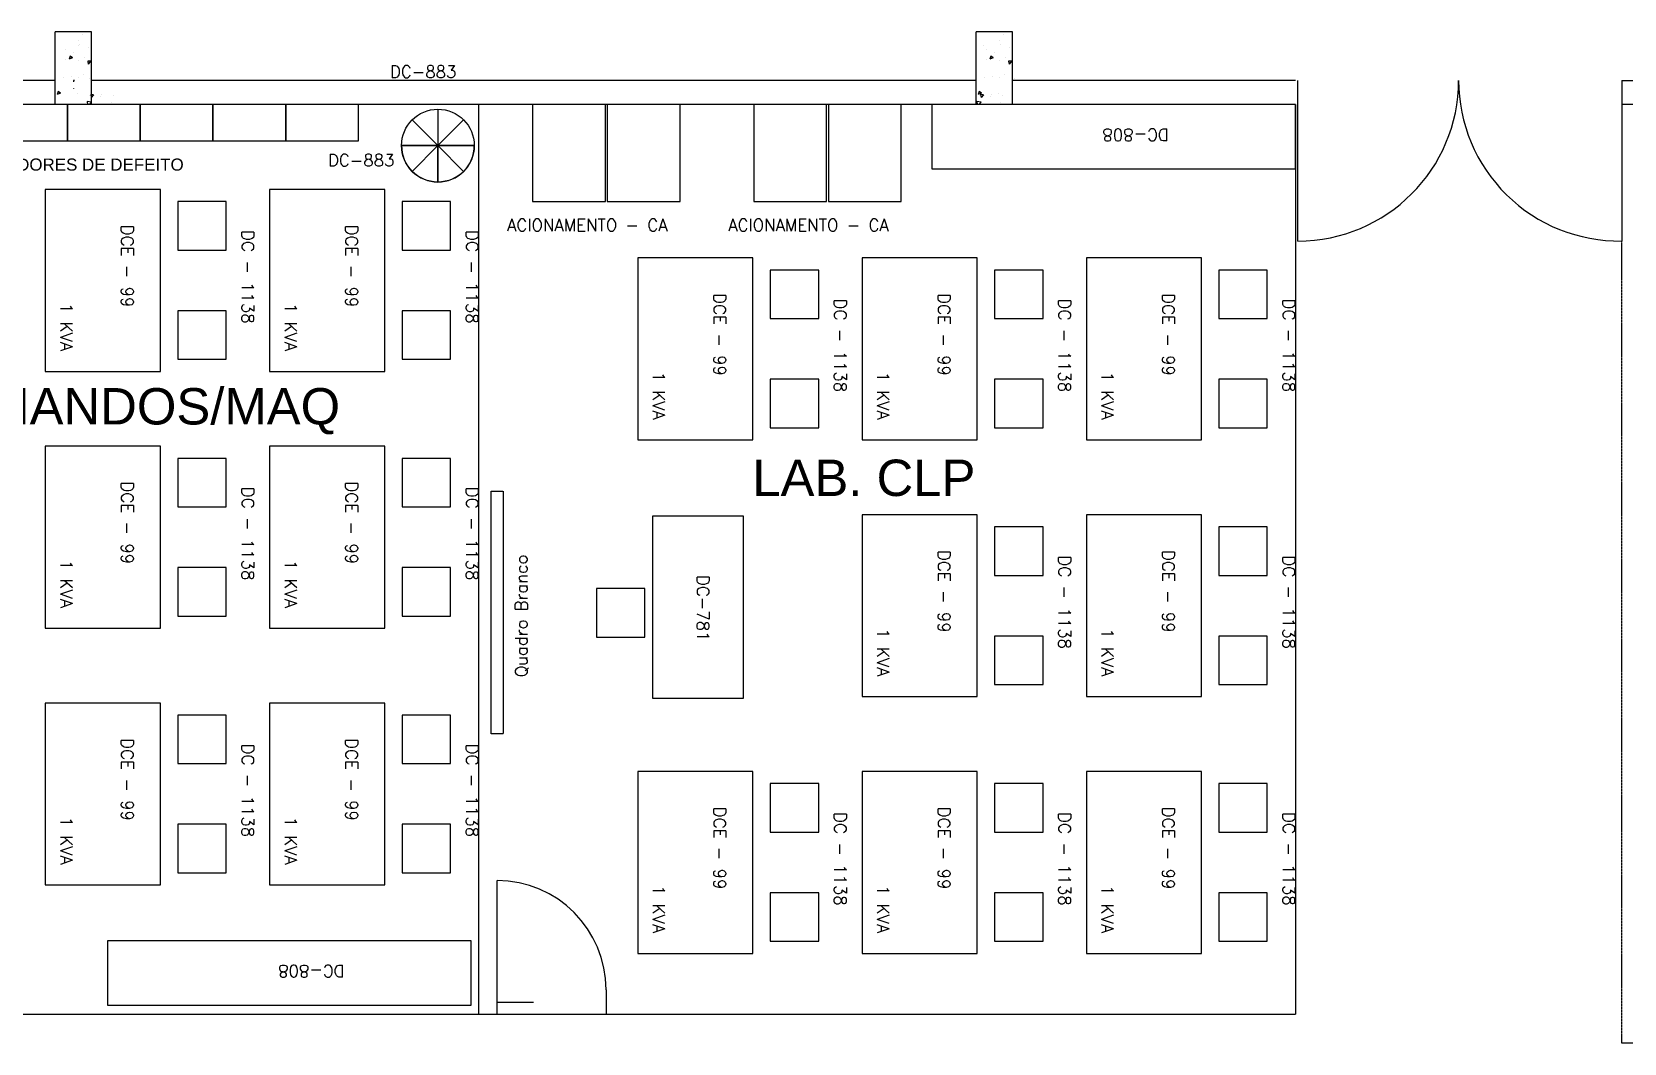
# Model space of a CAD drawing. Header units: millimetres. Extents: x 18768 to 1484868, y -11027 to 520152.
# Drawn here: x 174140 to 187274, y 277721 to 286061 of the extents above; entities that cross this region are included whole.
import ezdxf

# ---------------------------------------------------------------- set-up
doc = ezdxf.new("R2010")
doc.units = ezdxf.units.MM
doc.linetypes.add('DIVIDE', pattern=[2.15, 1.5, -0.2, 0.05, -0.15, 0.05, -0.2])
doc.linetypes.add('HIDDEN2', pattern=[4.7625, 3.175, -1.5875])
for name, color, linetype in [('3-MAQUINAS', 5, 'Continuous'), ('4-MOBILIA', 4, 'Continuous'), ('8-TEXTO-DETALHES', 6, 'Continuous'), ('A Construir', 1, 'Continuous'), ('L025-IMAGIN', 1, 'DIVIDE'), ('L8-TRACEJADO', 4, 'HIDDEN2'), ('PAREDES', 7, 'Continuous')]:
    doc.layers.add(name, color=color, linetype=linetype)
doc.styles.add('ROMANS', font='romans', dxfattribs={"width": 0.8, "height": 300})
doc.styles.get("Standard").update_dxf_attribs({"font": 'arial.ttf'})

msp = doc.modelspace()

# ---------------------------------------------------------------- linework, layer by layer
for p, q in [((180010.042, 282067.065), (179260.042, 282067.065)), ((179260.042, 282067.065), (179260.042, 280567.065)), ((180010.042, 280567.065), (180010.042, 282067.065)), ((179260.042, 280567.065), (180010.042, 280567.065))]:
    msp.add_line(p, q)
at = {"layer": '3-MAQUINAS', "ltscale": 0.01}
for p, q in [((178870.711, 285461.257), (178270.711, 285461.257)), ((178270.711, 285461.257), (178270.711, 284661.257)), ((178870.711, 284661.257), (178870.711, 285461.257)), ((178886.717, 285461.257), (178886.717, 284661.257)), ((179486.717, 285461.257), (178886.717, 285461.257)), ((179486.717, 284661.257), (179486.717, 285461.257)), ((180695.133, 285461.257), (180095.133, 285461.257)), ((180095.133, 285461.257), (180095.133, 284661.257)), ((180695.133, 284661.257), (180695.133, 285461.257)), ((180711.139, 285461.257), (180711.139, 284661.257)), ((181311.139, 285461.257), (180711.139, 285461.257)), ((181311.139, 284661.257), (181311.139, 285461.257)), ((178270.711, 284661.257), (178870.711, 284661.257)), ((178886.717, 284661.257), (179486.717, 284661.257)), ((180095.133, 284661.257), (180695.133, 284661.257)), ((180711.139, 284661.257), (181311.139, 284661.257))]:
    msp.add_line(p, q, dxfattribs=at)
at = {"layer": '4-MOBILIA', "ltscale": 0.01}
for p, q in [((174434.101, 285461.257), (173834.101, 285461.257)), ((175034.101, 285461.257), (174434.101, 285461.257)), ((174434.101, 285461.257), (174434.101, 285161.257)), ((174434.101, 285161.257), (174434.101, 285461.257)), ((175634.101, 285461.257), (175034.101, 285461.257)), ((175034.101, 285461.257), (175034.101, 285161.257)), ((175034.101, 285161.257), (175034.101, 285461.257)), ((175634.101, 285161.257), (175634.101, 285461.257)), ((175634.101, 285461.257), (175634.101, 285161.257)), ((176234.101, 285461.257), (175634.101, 285461.257)), ((176234.101, 285461.257), (176234.101, 285161.257)), ((176234.101, 285161.257), (176234.101, 285461.257)), ((176834.101, 285461.257), (176234.101, 285461.257)), ((176834.101, 285161.257), (176834.101, 285461.257)), ((173834.101, 285161.257), (174434.101, 285161.257)), ((174434.101, 285161.257), (175034.101, 285161.257)), ((175034.101, 285161.257), (175634.101, 285161.257)), ((175634.101, 285161.257), (176234.101, 285161.257)), ((176234.101, 285161.257), (176834.101, 285161.257)), ((179196.291, 281469.976), (178796.291, 281469.976)), ((178796.291, 281469.976), (178796.291, 281069.976)), ((179196.291, 281069.976), (179196.291, 281469.976)), ((178796.291, 281069.976), (179196.291, 281069.976))]:
    msp.add_line(p, q, dxfattribs=at)
at = {"layer": '4-MOBILIA', "color": 5, "ltscale": 0.01}
for p, q in [((174434.101, 285461.257), (173834.101, 285461.257)), ((175034.101, 285461.257), (174434.101, 285461.257)), ((174434.101, 285461.257), (174434.101, 285161.257)), ((174434.101, 285161.257), (174434.101, 285461.257)), ((175634.101, 285461.257), (175034.101, 285461.257)), ((175034.101, 285461.257), (175034.101, 285161.257)), ((175034.101, 285161.257), (175034.101, 285461.257)), ((175634.101, 285161.257), (175634.101, 285461.257)), ((175634.101, 285461.257), (175634.101, 285161.257)), ((176234.101, 285461.257), (175634.101, 285461.257)), ((176234.101, 285461.257), (176234.101, 285161.257)), ((176234.101, 285161.257), (176234.101, 285461.257)), ((176834.101, 285461.257), (176234.101, 285461.257)), ((176834.101, 285161.257), (176834.101, 285461.257)), ((173834.101, 285161.257), (174434.101, 285161.257)), ((174434.101, 285161.257), (175034.101, 285161.257)), ((175034.101, 285161.257), (175634.101, 285161.257)), ((175634.101, 285161.257), (176234.101, 285161.257)), ((176234.101, 285161.257), (176834.101, 285161.257))]:
    msp.add_line(p, q, dxfattribs=at)
at = {"layer": '4-MOBILIA', "color": 26}
for p, q in [((177489.466, 285422.902), (177489.466, 284822.902)), ((177489.466, 285122.902), (177277.334, 285335.034)), ((177489.466, 285122.902), (177701.598, 285335.034)), ((177189.466, 285122.902), (177789.466, 285122.902)), ((177489.466, 285122.902), (177277.334, 284910.77)), ((177489.466, 285122.902), (177701.598, 284910.77))]:
    msp.add_line(p, q, dxfattribs=at)
at = {"layer": '4-MOBILIA'}
for p, q in [((181563.279, 285461.257), (181563.279, 284931.257)), ((174764.784, 278565.374), (174764.784, 278035.374))]:
    msp.add_line(p, q, dxfattribs=at)
at = {"layer": '4-MOBILIA', "color": 26, "ltscale": 0.01}
for p, q in [((177489.466, 285122.902), (177189.466, 285122.902)), ((177277.334, 284910.77), (177489.466, 285122.902)), ((177489.466, 285122.902), (177277.334, 284910.77)), ((177489.466, 284822.902), (177489.466, 285122.902)), ((177489.466, 285122.902), (177489.466, 284822.902)), ((177701.598, 284910.77), (177489.466, 285122.902)), ((177789.466, 285122.902), (177489.466, 285122.902)), ((177489.466, 285122.902), (177701.598, 284910.77))]:
    msp.add_line(p, q, dxfattribs=at)
at = {"layer": '4-MOBILIA'}
for points in [[(181563.279, 284931.257), (184563.279, 284931.257), (184563.279, 285461.257), (181563.279, 285461.257)], [(174764.784, 278035.374), (177764.784, 278035.374), (177764.784, 278565.374), (174764.784, 278565.374)]]:
    msp.add_lwpolyline(points, dxfattribs=at)
at = {"layer": '4-MOBILIA', "ltscale": 0.01}
for points in [[(174251.326, 283261.257), (175201.326, 283261.257), (175201.326, 284761.257), (174251.326, 284761.257)], [(176101.326, 283261.257), (177051.326, 283261.257), (177051.326, 284761.257), (176101.326, 284761.257)], [(175343.905, 284261.257), (175743.905, 284261.257), (175743.905, 284661.257), (175343.905, 284661.257)], [(177193.905, 284261.257), (177593.905, 284261.257), (177593.905, 284661.257), (177193.905, 284661.257)], [(179137.743, 282696.257), (180087.743, 282696.257), (180087.743, 284196.257), (179137.743, 284196.257)], [(180230.322, 283696.257), (180630.322, 283696.257), (180630.322, 284096.257), (180230.322, 284096.257)], [(180987.743, 282696.257), (181937.743, 282696.257), (181937.743, 284196.257), (180987.743, 284196.257)], [(182080.322, 283696.257), (182480.322, 283696.257), (182480.322, 284096.257), (182080.322, 284096.257)], [(182837.743, 282696.257), (183787.743, 282696.257), (183787.743, 284196.257), (182837.743, 284196.257)], [(183930.322, 283696.257), (184330.322, 283696.257), (184330.322, 284096.257), (183930.322, 284096.257)], [(175343.905, 283361.257), (175743.905, 283361.257), (175743.905, 283761.257), (175343.905, 283761.257)], [(177193.905, 283361.257), (177593.905, 283361.257), (177593.905, 283761.257), (177193.905, 283761.257)], [(180230.322, 282796.257), (180630.322, 282796.257), (180630.322, 283196.257), (180230.322, 283196.257)], [(182080.322, 282796.257), (182480.322, 282796.257), (182480.322, 283196.257), (182080.322, 283196.257)], [(183930.322, 282796.257), (184330.322, 282796.257), (184330.322, 283196.257), (183930.322, 283196.257)], [(174251.326, 281143.757), (175201.326, 281143.757), (175201.326, 282643.757), (174251.326, 282643.757)], [(176101.326, 281143.757), (177051.326, 281143.757), (177051.326, 282643.757), (176101.326, 282643.757)], [(175343.905, 282143.757), (175743.905, 282143.757), (175743.905, 282543.757), (175343.905, 282543.757)], [(177193.905, 282143.757), (177593.905, 282143.757), (177593.905, 282543.757), (177193.905, 282543.757)], [(180987.743, 280578.757), (181937.743, 280578.757), (181937.743, 282078.757), (180987.743, 282078.757)], [(182080.322, 281578.757), (182480.322, 281578.757), (182480.322, 281978.757), (182080.322, 281978.757)], [(182837.743, 280578.757), (183787.743, 280578.757), (183787.743, 282078.757), (182837.743, 282078.757)], [(183930.322, 281578.757), (184330.322, 281578.757), (184330.322, 281978.757), (183930.322, 281978.757)], [(175343.905, 281243.757), (175743.905, 281243.757), (175743.905, 281643.757), (175343.905, 281643.757)], [(177193.905, 281243.757), (177593.905, 281243.757), (177593.905, 281643.757), (177193.905, 281643.757)], [(182080.322, 280678.757), (182480.322, 280678.757), (182480.322, 281078.757), (182080.322, 281078.757)], [(183930.322, 280678.757), (184330.322, 280678.757), (184330.322, 281078.757), (183930.322, 281078.757)], [(174251.326, 279026.257), (175201.326, 279026.257), (175201.326, 280526.257), (174251.326, 280526.257)], [(175343.905, 280026.257), (175743.905, 280026.257), (175743.905, 280426.257), (175343.905, 280426.257)], [(176101.326, 279026.257), (177051.326, 279026.257), (177051.326, 280526.257), (176101.326, 280526.257)], [(177193.905, 280026.257), (177593.905, 280026.257), (177593.905, 280426.257), (177193.905, 280426.257)], [(179137.743, 278461.257), (180087.743, 278461.257), (180087.743, 279961.257), (179137.743, 279961.257)], [(180987.743, 278461.257), (181937.743, 278461.257), (181937.743, 279961.257), (180987.743, 279961.257)], [(182837.743, 278461.257), (183787.743, 278461.257), (183787.743, 279961.257), (182837.743, 279961.257)], [(180230.322, 279461.257), (180630.322, 279461.257), (180630.322, 279861.257), (180230.322, 279861.257)], [(182080.322, 279461.257), (182480.322, 279461.257), (182480.322, 279861.257), (182080.322, 279861.257)], [(183930.322, 279461.257), (184330.322, 279461.257), (184330.322, 279861.257), (183930.322, 279861.257)], [(175343.905, 279126.257), (175743.905, 279126.257), (175743.905, 279526.257), (175343.905, 279526.257)], [(177193.905, 279126.257), (177593.905, 279126.257), (177593.905, 279526.257), (177193.905, 279526.257)], [(180230.322, 278561.257), (180630.322, 278561.257), (180630.322, 278961.257), (180230.322, 278961.257)], [(182080.322, 278561.257), (182480.322, 278561.257), (182480.322, 278961.257), (182080.322, 278961.257)], [(183930.322, 278561.257), (184330.322, 278561.257), (184330.322, 278961.257), (183930.322, 278961.257)]]:
    msp.add_lwpolyline(points, close=True, dxfattribs=at)
at = {"layer": '4-MOBILIA', "color": 26}
msp.add_circle((177489.466, 285122.902), 300, dxfattribs=at)
at = {"layer": '4-MOBILIA', "color": 26, "ltscale": 0.01}
for start, end in [(180, 225), (315, 0), (225, 270), (270, 315)]:
    msp.add_arc((177489.466, 285122.902), 300, start, end, dxfattribs=at)
at = {"layer": 'A Construir'}
for p, q in [((184583.279, 284336.257), (184583.279, 285661.257)), ((177826.862, 277961.257), (177826.862, 285461.257)), ((184563.279, 285461.257), (184563.279, 277961.257)), ((164354.028, 277961.257), (184563.279, 277961.257))]:
    msp.add_line(p, q, dxfattribs=at)
at = {"layer": 'L025-IMAGIN'}
for p, q in [((187253.279, 277721.257), (187253.279, 284336.408)), ((216473.314, 277721.257), (187253.279, 277721.257))]:
    msp.add_line(p, q, dxfattribs=at)
at = {"layer": 'L8-TRACEJADO'}
msp.add_lwpolyline([(178027.621, 280273.352), (177927.621, 280273.352), (177927.621, 282273.352), (178027.621, 282273.352)], close=True, dxfattribs=at)
at = {"layer": 'PAREDES'}
for p, q in [((174333.279, 285461.257), (174333.279, 286061.257)), ((174633.279, 286061.257), (174333.279, 286061.257)), ((174633.279, 285461.257), (174633.279, 286061.257)), ((182228.279, 286061.257), (181928.279, 286061.257)), ((181928.279, 285461.257), (181928.279, 286061.257)), ((182228.279, 285461.257), (182228.279, 286061.257)), ((174522.445, 285945.245), (174522.445, 285945.245)), ((174526.572, 285988.883), (174526.572, 285988.883)), ((174533.396, 285954.498), (174533.396, 285954.498)), ((174556.06, 286039.728), (174556.06, 286039.728)), ((174610.974, 285936.223), (174610.974, 285936.223)), ((181992.445, 285945.245), (181992.445, 285945.245)), ((182121.572, 285988.883), (182121.572, 285988.883)), ((182128.396, 285954.498), (182128.396, 285954.498)), ((182151.06, 286039.728), (182151.06, 286039.728)), ((182205.974, 285936.223), (182205.974, 285936.223)), ((174418.631, 285911.86), (174418.631, 285911.86)), ((174421.344, 285831.119), (174421.344, 285831.119)), ((174455.161, 285860.088), (174447.051, 285835.917)), ((174475.083, 285846.664), (174447.076, 285835.913)), ((174475.083, 285846.664), (174455.186, 285860.085)), ((174481.784, 285891.515), (174481.784, 285891.515)), ((174528.532, 285821.341), (174528.532, 285821.341)), ((174572.837, 285851.063), (174572.837, 285851.063)), ((174600.982, 285820.811), (174605.607, 285795.738)), ((174624.915, 285818.716), (174601.007, 285820.808)), ((174624.915, 285818.716), (174605.632, 285795.735)), ((182013.631, 285911.86), (182013.631, 285911.86)), ((182016.344, 285831.119), (182016.344, 285831.119)), ((182050.161, 285860.088), (182042.051, 285835.917)), ((182070.083, 285846.664), (182042.076, 285835.913)), ((182070.083, 285846.664), (182050.186, 285860.085)), ((182076.784, 285891.515), (182076.784, 285891.515)), ((182123.532, 285821.341), (182123.532, 285821.341)), ((182167.837, 285851.063), (182167.837, 285851.063)), ((182195.982, 285820.811), (182200.607, 285795.738)), ((182219.915, 285818.716), (182196.007, 285820.808)), ((182219.915, 285818.716), (182200.632, 285795.735)), ((174333.279, 285661.257), (164354.028, 285661.257)), ((174403.891, 285687.117), (174403.891, 285687.117)), ((174467.609, 285693.298), (174467.609, 285693.298)), ((174483.279, 285661.257), (174483.279, 285649.921)), ((174492.792, 285661.257), (174483.279, 285661.257)), ((174523.668, 285688.183), (174523.668, 285688.183)), ((174567.745, 285706.481), (174567.745, 285706.481)), ((174617.419, 285678.095), (174617.419, 285678.095)), ((181928.279, 285661.257), (174633.279, 285661.257)), ((181998.891, 285687.117), (181998.891, 285687.117)), ((182062.609, 285693.298), (182062.609, 285693.298)), ((182118.668, 285688.183), (182118.668, 285688.183)), ((182162.745, 285706.481), (182162.745, 285706.481)), ((184563.279, 285661.257), (182228.279, 285661.257)), ((182242.419, 285678.095), (182242.419, 285678.095)), ((187253.279, 285661.257), (187253.279, 284336.408)), ((187253.279, 285661.257), (204276.428, 285661.257)), ((174357.835, 285570.028), (174349.724, 285545.857)), ((174377.757, 285556.604), (174349.75, 285545.853)), ((174377.757, 285556.604), (174357.86, 285570.025)), ((174483.279, 285597.111), (174483.279, 285594.361)), ((174518.804, 285555.026), (174518.804, 285555.026)), ((174618.426, 285535.534), (174618.426, 285535.534)), ((174625.623, 285545.035), (174630.248, 285519.962)), ((174649.557, 285542.94), (174625.649, 285545.032)), ((174649.557, 285542.94), (174630.274, 285519.959)), ((174709.545, 285528.501), (174709.545, 285528.501)), ((174718.562, 285548.717), (174718.562, 285548.717)), ((174810.926, 285533.212), (174810.926, 285533.212)), ((181952.835, 285570.028), (181944.724, 285545.857)), ((181972.757, 285556.604), (181944.75, 285545.853)), ((181972.757, 285556.604), (181952.86, 285570.025)), ((181957.381, 285535.534), (181957.381, 285535.534)), ((181964.578, 285545.035), (181969.203, 285519.962)), ((181988.512, 285542.94), (181964.603, 285545.032)), ((181988.512, 285542.94), (181969.228, 285519.959)), ((182048.5, 285528.501), (182048.5, 285528.501)), ((182057.517, 285548.717), (182057.517, 285548.717)), ((182113.804, 285555.026), (182113.804, 285555.026)), ((182149.88, 285533.212), (182149.88, 285533.212)), ((184563.279, 285461.257), (164354.028, 285461.257)), ((174595.254, 285486.835), (174598.229, 285461.257)), ((174630.854, 285481.311), (174595.28, 285486.828)), ((174630.854, 285481.311), (174611.613, 285461.257)), ((174793.884, 285474.771), (174793.884, 285474.771)), ((181934.208, 285486.835), (181937.184, 285461.257)), ((181969.809, 285481.311), (181934.234, 285486.828)), ((181969.809, 285481.311), (181950.567, 285461.257)), ((182258.279, 285461.257), (181958.279, 285461.257)), ((182132.839, 285474.771), (182132.839, 285474.771)), ((204500.309, 285461.257), (187253.279, 285461.257)), ((177976.862, 277961.257), (177976.862, 279061.257)), ((177976.862, 277961.257), (177976.862, 279061.257)), ((177976.862, 277961.257), (177976.862, 279061.257)), ((177976.862, 277961.257), (177976.862, 279061.257)), ((177976.862, 278060.257), (178276.862, 278060.257)), ((177976.862, 278060.257), (178276.862, 278060.257)), ((177976.862, 278060.257), (178276.862, 278060.257)), ((178876.862, 278161.257), (178876.862, 277961.257)), ((178876.862, 278161.257), (178876.862, 277961.257)), ((177976.862, 277961.257), (178276.862, 277961.257)), ((177976.862, 277961.257), (178276.862, 277961.257)), ((177976.862, 277961.257), (178276.862, 277961.257))]:
    msp.add_line(p, q, dxfattribs=at)
for centre, radius, start, end in [((184583.279, 285661.257), 1325, 270, 0), ((187233.279, 285661.257), 1325, 180, 270.8648748), ((177976.862, 278161.257), 900, 0, 90), ((177976.862, 278161.257), 900, 0, 90)]:
    msp.add_arc(centre, radius, start, end, dxfattribs=at)

# ---------------------------------------------------------------- texts
at = {"layer": '4-MOBILIA', "char_height": 300, "width": 4740.2295, "attachment_point": 1}
for s, insert in [('{\\fArial|b0|i0|c0|p34;LAB COMANDOS/MAQ}', (172235.569, 283123.329)), ('{\\fArial|b0|i0|c0|p34;LAB. CLP}', (180082.547, 282533.437))]:
    msp.add_mtext(s, dxfattribs=dict(at, insert=insert))
at = {"layer": '8-TEXTO-DETALHES', "color": 10, "style": 'ROMANS'}
for s, p in [('DC-883', (177093.713, 285682.917)), ('DC-883', (176582.692, 284953.103)), ('ACIONAMENTO - CA', (178059.853, 284417.988)), ('ACIONAMENTO - CA', (179884.276, 284417.988))]:
    msp.add_text(s, height=100, dxfattribs=at).set_placement(p)
at = {"layer": '8-TEXTO-DETALHES', "linetype": 'Continuous', "style": 'ROMANS'}
for s, rotation, p in [('DC-808', 180, (183518.874, 285261.439)), ('DCE - 99', 270, (174878.113, 284470.382)), ('DC - 1138', 270, (175872.093, 284426.049)), ('DCE - 99', 270, (176728.113, 284470.382)), ('DC - 1138', 270, (177722.093, 284426.049)), ('DCE - 99', 270, (179764.53, 283905.382)), ('DC - 1138', 270, (180758.51, 283861.049)), ('DCE - 99', 270, (181614.53, 283905.382)), ('DC - 1138', 270, (182608.51, 283861.049)), ('DCE - 99', 270, (183464.53, 283905.382)), ('DC - 1138', 270, (184458.51, 283861.049)), ('1 KVA', 270, (174375.504, 283823.929)), ('1 KVA', 270, (176225.504, 283823.929)), ('1 KVA', 270, (179261.921, 283258.929)), ('1 KVA', 270, (181111.921, 283258.929)), ('1 KVA', 270, (182961.921, 283258.929)), ('DCE - 99', 270, (174878.113, 282352.882)), ('DC - 1138', 270, (175872.093, 282308.549)), ('DCE - 99', 270, (176728.113, 282352.882)), ('DC - 1138', 270, (177722.093, 282308.549)), ('Quadro Branco', 90, (178227.845, 280739.128)), ('DCE - 99', 270, (181614.53, 281787.882)), ('DC - 1138', 270, (182608.51, 281743.549)), ('DCE - 99', 270, (183464.53, 281787.882)), ('DC - 1138', 270, (184458.51, 281743.549)), ('1 KVA', 270, (174375.504, 281706.429)), ('1 KVA', 270, (176225.504, 281706.429)), ('1 KVA', 270, (181111.921, 281141.429)), ('1 KVA', 270, (182961.921, 281141.429)), ('DCE - 99', 270, (174878.113, 280235.382)), ('DC - 1138', 270, (175872.093, 280191.049)), ('DCE - 99', 270, (176728.113, 280235.382)), ('DC - 1138', 270, (177722.093, 280191.049)), ('DCE - 99', 270, (179764.53, 279670.382)), ('DCE - 99', 270, (181614.53, 279670.382)), ('DCE - 99', 270, (183464.53, 279670.382)), ('1 KVA', 270, (174375.504, 279588.929)), ('1 KVA', 270, (176225.504, 279588.929)), ('DC - 1138', 270, (180758.51, 279626.049)), ('DC - 1138', 270, (182608.51, 279626.049)), ('DC - 1138', 270, (184458.51, 279626.049)), ('1 KVA', 270, (179261.921, 279023.929)), ('1 KVA', 270, (181111.921, 279023.929)), ('1 KVA', 270, (182961.921, 279023.929)), ('DC-808', 180, (176720.378, 278365.556))]:
    msp.add_text(s, height=100, rotation=rotation, dxfattribs=at).set_placement(p)
at = {"layer": '8-TEXTO-DETALHES', "color": 10}
msp.add_text('8 SIMULADORES DE DEFEITO', height=100, dxfattribs=at).set_placement((173382.312, 284916.688))
at = {"layer": '8-TEXTO-DETALHES', "style": 'ROMANS'}
msp.add_text('DC-781', height=100, rotation=270, dxfattribs=at).set_placement((179627.017, 281581.719))

doc.saveas('drawing.dxf')
